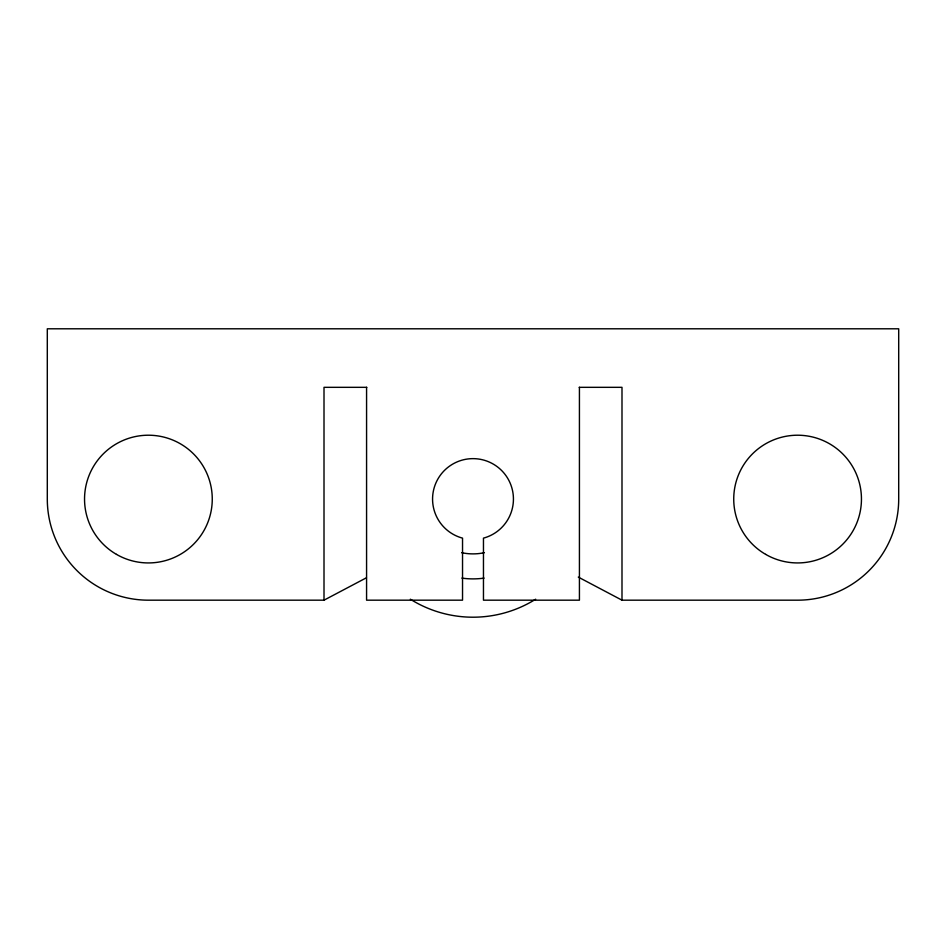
<?xml version="1.0" encoding="UTF-8"?>
<svg xmlns="http://www.w3.org/2000/svg" width="946" height="946" viewBox="0 0 946 946"><rect width="100%" height="100%" fill="white"/><g stroke="black" fill="none" stroke-linecap="round" stroke-linejoin="round"><path stroke-width="1.42" d="M578.29 577.095L621.995 600.178L797.596 600.178A101.104 101.104 0 0 0 898.7 499.074L898.7 328.794L47.3 328.794L47.3 499.074A101.104 101.104 0 0 0 148.404 600.178L324.005 600.178L366.421 577.781M366.788 387.328L324.005 387.328L324.005 600.178M579.212 387.328L621.995 387.328L621.995 600.178M579.425 387.328L579.425 600.178L483.465 600.178L483.465 538.132A40.442 40.442 0 0 0 506.122 475.873A40.442 40.442 0 0 0 439.878 475.873A40.442 40.442 0 0 0 462.535 538.132L462.535 600.178L366.575 600.178L366.575 387.328M484.115 578.112A79.819 79.819 0 0 1 461.885 578.112M484.399 552.689A54.809 54.809 0 0 1 461.601 552.689M535.673 599.208A118.132 118.132 0 0 1 410.328 599.208M116.476 554.38A63.855 63.855 0 0 0 212.259 499.074A63.855 63.855 0 0 0 116.476 443.769A63.855 63.855 0 0 0 116.476 554.38M765.669 554.38A63.855 63.855 0 0 0 861.451 499.074A63.855 63.855 0 0 0 765.669 443.769A63.855 63.855 0 0 0 765.669 554.38"/></g></svg>
